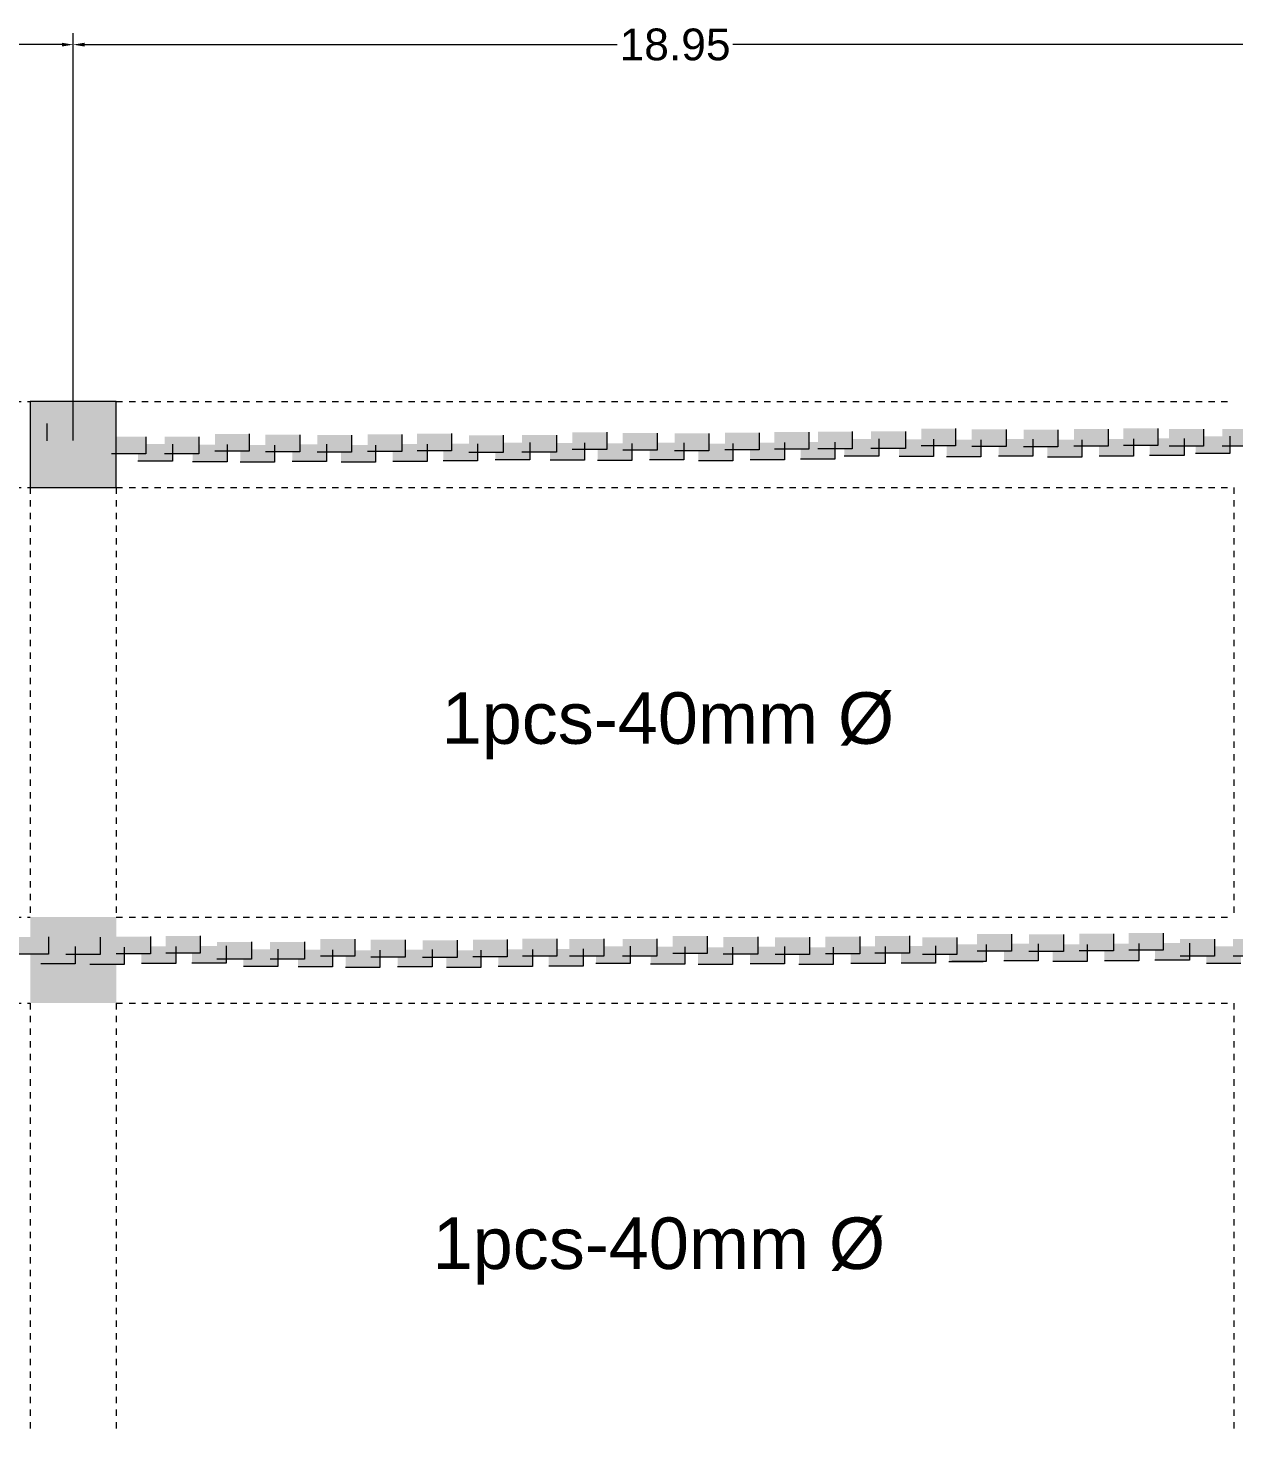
# Model space of a CAD drawing. Header units: millimetres. Extents: x 2391 to 3323, y 1596 to 2537.
# Drawn here: x 2796.75 to 2815.74, y 1892.88 to 1915.01 of the extents above; entities that cross this region are included whole.
import ezdxf

# ---------------------------------------------------------------- set-up
doc = ezdxf.new("R2010")
doc.units = ezdxf.units.MM
doc.linetypes.add('HIDDEN4', pattern=[0.09375, 0.0625, -0.03125])
doc.layers.add('columns', color=250, linetype='Continuous')
doc.layers.add('dimensions', color=203, linetype='Continuous')
doc.layers.add('PROPERTY LINES', color=140, linetype='HIDDEN4', lineweight=5)
doc.styles.get("Standard").update_dxf_attribs({"font": 'arial.ttf'})

msp = doc.modelspace()

# ---------------------------------------------------------------- hatches: boundary and pattern name
at = {"layer": 'columns', "linetype": 'ByBlock', "lineweight": 13}
h = msp.add_hatch(color=256, dxfattribs=at)
h.dxf.hatch_style = 1
h.paths.add_polyline_path([(2796.788, 1909.126), (2796.788, 1907.772), (2798.142, 1907.772), (2798.142, 1909.126)])
h = msp.add_hatch(color=256, dxfattribs=at)
h.dxf.hatch_style = 1
h.paths.add_polyline_path([(2798.142, 1901.004), (2796.788, 1901.004), (2796.788, 1899.65), (2798.142, 1899.65)])
at = {"layer": 'dimensions', "lineweight": 13, "ltscale": 0.25, "true_color": 0x000000}
h = msp.add_hatch(color=18, dxfattribs=at)
h.dxf.hatch_style = 1
h.paths.add_polyline_path([(2798.067, 1908.3), (2798.067, 1908.57), (2798.608, 1908.57), (2798.608, 1908.3)])
h = msp.add_hatch(color=18, dxfattribs=at)
h.dxf.hatch_style = 1
h.paths.add_polyline_path([(2798.903, 1908.3), (2798.903, 1908.571), (2799.444, 1908.571), (2799.444, 1908.3)])
h = msp.add_hatch(color=18, dxfattribs=at)
h.dxf.hatch_style = 1
h.paths.add_polyline_path([(2799.695, 1908.344), (2799.695, 1908.615), (2800.236, 1908.615), (2800.236, 1908.344)])
h = msp.add_hatch(color=18, dxfattribs=at)
h.dxf.hatch_style = 1
h.paths.add_polyline_path([(2800.49, 1908.332), (2800.49, 1908.603), (2801.031, 1908.603), (2801.031, 1908.332)])
h = msp.add_hatch(color=18, dxfattribs=at)
h.dxf.hatch_style = 1
h.paths.add_polyline_path([(2801.306, 1908.327), (2801.306, 1908.597), (2801.847, 1908.597), (2801.847, 1908.327)])
h = msp.add_hatch(color=18, dxfattribs=at)
h.dxf.hatch_style = 1
h.paths.add_polyline_path([(2802.098, 1908.337), (2802.098, 1908.608), (2802.639, 1908.608), (2802.639, 1908.337)])
h = msp.add_hatch(color=18, dxfattribs=at)
h.dxf.hatch_style = 1
h.paths.add_polyline_path([(2802.878, 1908.348), (2802.878, 1908.619), (2803.42, 1908.619), (2803.42, 1908.348)])
h = msp.add_hatch(color=18, dxfattribs=at)
h.dxf.hatch_style = 1
h.paths.add_polyline_path([(2803.694, 1908.324), (2803.694, 1908.595), (2804.236, 1908.595), (2804.236, 1908.324)])
h = msp.add_hatch(color=18, dxfattribs=at)
h.dxf.hatch_style = 1
h.paths.add_polyline_path([(2804.53, 1908.325), (2804.53, 1908.596), (2805.072, 1908.596), (2805.072, 1908.325)])
h = msp.add_hatch(color=18, dxfattribs=at)
h.dxf.hatch_style = 1
h.paths.add_polyline_path([(2805.322, 1908.369), (2805.322, 1908.64), (2805.864, 1908.64), (2805.864, 1908.369)])
h = msp.add_hatch(color=18, dxfattribs=at)
h.dxf.hatch_style = 1
h.paths.add_polyline_path([(2806.117, 1908.357), (2806.117, 1908.628), (2806.658, 1908.628), (2806.658, 1908.357)])
h = msp.add_hatch(color=18, dxfattribs=at)
h.dxf.hatch_style = 1
h.paths.add_polyline_path([(2806.933, 1908.351), (2806.933, 1908.622), (2807.474, 1908.622), (2807.474, 1908.351)])
h = msp.add_hatch(color=18, dxfattribs=at)
h.dxf.hatch_style = 1
h.paths.add_polyline_path([(2807.725, 1908.362), (2807.725, 1908.633), (2808.267, 1908.633), (2808.267, 1908.362)])
h = msp.add_hatch(color=18, dxfattribs=at)
h.dxf.hatch_style = 1
h.paths.add_polyline_path([(2808.506, 1908.373), (2808.506, 1908.644), (2809.047, 1908.644), (2809.047, 1908.373)])
h = msp.add_hatch(color=18, dxfattribs=at)
h.dxf.hatch_style = 1
h.paths.add_polyline_path([(2809.19, 1908.382), (2809.19, 1908.653), (2809.732, 1908.653), (2809.732, 1908.382)])
h = msp.add_hatch(color=18, dxfattribs=at)
h.dxf.hatch_style = 1
h.paths.add_polyline_path([(2810.026, 1908.383), (2810.026, 1908.654), (2810.568, 1908.654), (2810.568, 1908.383)])
h = msp.add_hatch(color=18, dxfattribs=at)
h.dxf.hatch_style = 1
h.paths.add_polyline_path([(2810.818, 1908.427), (2810.818, 1908.698), (2811.359, 1908.698), (2811.359, 1908.427)])
h = msp.add_hatch(color=18, dxfattribs=at)
h.dxf.hatch_style = 1
h.paths.add_polyline_path([(2811.613, 1908.415), (2811.613, 1908.686), (2812.154, 1908.686), (2812.154, 1908.415)])
h = msp.add_hatch(color=18, dxfattribs=at)
h.dxf.hatch_style = 1
h.paths.add_polyline_path([(2812.429, 1908.409), (2812.429, 1908.68), (2812.97, 1908.68), (2812.97, 1908.409)])
h = msp.add_hatch(color=18, dxfattribs=at)
h.dxf.hatch_style = 1
h.paths.add_polyline_path([(2813.221, 1908.42), (2813.221, 1908.691), (2813.763, 1908.691), (2813.763, 1908.42)])
h = msp.add_hatch(color=18, dxfattribs=at)
h.dxf.hatch_style = 1
h.paths.add_polyline_path([(2814.001, 1908.431), (2814.001, 1908.702), (2814.543, 1908.702), (2814.543, 1908.431)])
h = msp.add_hatch(color=18, dxfattribs=at)
h.dxf.hatch_style = 1
h.paths.add_polyline_path([(2814.414, 1908.273), (2814.414, 1908.544), (2814.955, 1908.544), (2814.955, 1908.273)])
h = msp.add_hatch(color=18, dxfattribs=at)
h.dxf.hatch_style = 1
h.paths.add_polyline_path([(2814.72, 1908.422), (2814.72, 1908.692), (2815.262, 1908.692), (2815.262, 1908.422)])
h = msp.add_hatch(color=18, dxfattribs=at)
h.dxf.hatch_style = 1
h.paths.add_polyline_path([(2815.137, 1908.306), (2815.137, 1908.577), (2815.678, 1908.577), (2815.678, 1908.306)])
h = msp.add_hatch(color=18, dxfattribs=at)
h.dxf.hatch_style = 1
h.paths.add_polyline_path([(2815.556, 1908.422), (2815.556, 1908.693), (2816.098, 1908.693), (2816.098, 1908.422)])
h = msp.add_hatch(color=18, dxfattribs=at)
h.dxf.hatch_style = 1
h.paths.add_polyline_path([(2798.483, 1908.184), (2798.483, 1908.455), (2799.025, 1908.455), (2799.025, 1908.184)])
h = msp.add_hatch(color=18, dxfattribs=at)
h.dxf.hatch_style = 1
h.paths.add_polyline_path([(2799.344, 1908.177), (2799.344, 1908.447), (2799.886, 1908.447), (2799.886, 1908.177)])
h = msp.add_hatch(color=18, dxfattribs=at)
h.dxf.hatch_style = 1
h.paths.add_polyline_path([(2800.093, 1908.169), (2800.093, 1908.44), (2800.634, 1908.44), (2800.634, 1908.169)])
h = msp.add_hatch(color=18, dxfattribs=at)
h.dxf.hatch_style = 1
h.paths.add_polyline_path([(2800.912, 1908.18), (2800.912, 1908.451), (2801.454, 1908.451), (2801.454, 1908.18)])
h = msp.add_hatch(color=18, dxfattribs=at)
h.dxf.hatch_style = 1
h.paths.add_polyline_path([(2801.681, 1908.168), (2801.681, 1908.439), (2802.223, 1908.439), (2802.223, 1908.168)])
h = msp.add_hatch(color=18, dxfattribs=at)
h.dxf.hatch_style = 1
h.paths.add_polyline_path([(2802.495, 1908.183), (2802.495, 1908.454), (2803.037, 1908.454), (2803.037, 1908.183)])
h = msp.add_hatch(color=18, dxfattribs=at)
h.dxf.hatch_style = 1
h.paths.add_polyline_path([(2803.291, 1908.19), (2803.291, 1908.461), (2803.832, 1908.461), (2803.832, 1908.19)])
h = msp.add_hatch(color=18, dxfattribs=at)
h.dxf.hatch_style = 1
h.paths.add_polyline_path([(2804.11, 1908.209), (2804.11, 1908.479), (2804.652, 1908.479), (2804.652, 1908.209)])
h = msp.add_hatch(color=18, dxfattribs=at)
h.dxf.hatch_style = 1
h.paths.add_polyline_path([(2804.972, 1908.201), (2804.972, 1908.472), (2805.513, 1908.472), (2805.513, 1908.201)])
h = msp.add_hatch(color=18, dxfattribs=at)
h.dxf.hatch_style = 1
h.paths.add_polyline_path([(2805.72, 1908.194), (2805.72, 1908.465), (2806.261, 1908.465), (2806.261, 1908.194)])
h = msp.add_hatch(color=18, dxfattribs=at)
h.dxf.hatch_style = 1
h.paths.add_polyline_path([(2806.54, 1908.205), (2806.54, 1908.475), (2807.081, 1908.475), (2807.081, 1908.205)])
h = msp.add_hatch(color=18, dxfattribs=at)
h.dxf.hatch_style = 1
h.paths.add_polyline_path([(2807.309, 1908.193), (2807.309, 1908.464), (2807.85, 1908.464), (2807.85, 1908.193)])
h = msp.add_hatch(color=18, dxfattribs=at)
h.dxf.hatch_style = 1
h.paths.add_polyline_path([(2808.123, 1908.208), (2808.123, 1908.479), (2808.664, 1908.479), (2808.664, 1908.208)])
h = msp.add_hatch(color=18, dxfattribs=at)
h.dxf.hatch_style = 1
h.paths.add_polyline_path([(2808.918, 1908.215), (2808.918, 1908.486), (2809.459, 1908.486), (2809.459, 1908.215)])
h = msp.add_hatch(color=18, dxfattribs=at)
h.dxf.hatch_style = 1
h.paths.add_polyline_path([(2809.606, 1908.267), (2809.606, 1908.537), (2810.148, 1908.537), (2810.148, 1908.267)])
h = msp.add_hatch(color=18, dxfattribs=at)
h.dxf.hatch_style = 1
h.paths.add_polyline_path([(2810.468, 1908.259), (2810.468, 1908.53), (2811.009, 1908.53), (2811.009, 1908.259)])
h = msp.add_hatch(color=18, dxfattribs=at)
h.dxf.hatch_style = 1
h.paths.add_polyline_path([(2811.216, 1908.252), (2811.216, 1908.523), (2811.757, 1908.523), (2811.757, 1908.252)])
h = msp.add_hatch(color=18, dxfattribs=at)
h.dxf.hatch_style = 1
h.paths.add_polyline_path([(2812.035, 1908.263), (2812.035, 1908.534), (2812.577, 1908.534), (2812.577, 1908.263)])
h = msp.add_hatch(color=18, dxfattribs=at)
h.dxf.hatch_style = 1
h.paths.add_polyline_path([(2812.804, 1908.251), (2812.804, 1908.522), (2813.346, 1908.522), (2813.346, 1908.251)])
h = msp.add_hatch(color=18, dxfattribs=at)
h.dxf.hatch_style = 1
h.paths.add_polyline_path([(2813.619, 1908.266), (2813.619, 1908.537), (2814.16, 1908.537), (2814.16, 1908.266)])
h = msp.add_hatch(color=18, dxfattribs=at)
h.dxf.hatch_style = 1
h.paths.add_polyline_path([(2796.531, 1900.422), (2796.531, 1900.693), (2797.073, 1900.693), (2797.073, 1900.422)])
h = msp.add_hatch(color=18, dxfattribs=at)
h.dxf.hatch_style = 1
h.paths.add_polyline_path([(2797.347, 1900.416), (2797.347, 1900.687), (2797.889, 1900.687), (2797.889, 1900.416)])
h = msp.add_hatch(color=18, dxfattribs=at)
h.dxf.hatch_style = 1
h.paths.add_polyline_path([(2798.139, 1900.427), (2798.139, 1900.698), (2798.681, 1900.698), (2798.681, 1900.427)])
h = msp.add_hatch(color=18, dxfattribs=at)
h.dxf.hatch_style = 1
h.paths.add_polyline_path([(2798.92, 1900.438), (2798.92, 1900.709), (2799.461, 1900.709), (2799.461, 1900.438)])
h = msp.add_hatch(color=18, dxfattribs=at)
h.dxf.hatch_style = 1
h.paths.add_polyline_path([(2799.727, 1900.343), (2799.727, 1900.614), (2800.269, 1900.614), (2800.269, 1900.343)])
h = msp.add_hatch(color=18, dxfattribs=at)
h.dxf.hatch_style = 1
h.paths.add_polyline_path([(2800.563, 1900.344), (2800.563, 1900.615), (2801.104, 1900.615), (2801.104, 1900.344)])
h = msp.add_hatch(color=18, dxfattribs=at)
h.dxf.hatch_style = 1
h.paths.add_polyline_path([(2801.355, 1900.388), (2801.355, 1900.658), (2801.896, 1900.658), (2801.896, 1900.388)])
h = msp.add_hatch(color=18, dxfattribs=at)
h.dxf.hatch_style = 1
h.paths.add_polyline_path([(2802.15, 1900.376), (2802.15, 1900.647), (2802.691, 1900.647), (2802.691, 1900.376)])
h = msp.add_hatch(color=18, dxfattribs=at)
h.dxf.hatch_style = 1
h.paths.add_polyline_path([(2802.966, 1900.37), (2802.966, 1900.641), (2803.507, 1900.641), (2803.507, 1900.37)])
h = msp.add_hatch(color=18, dxfattribs=at)
h.dxf.hatch_style = 1
h.paths.add_polyline_path([(2803.758, 1900.381), (2803.758, 1900.652), (2804.299, 1900.652), (2804.299, 1900.381)])
h = msp.add_hatch(color=18, dxfattribs=at)
h.dxf.hatch_style = 1
h.paths.add_polyline_path([(2804.538, 1900.392), (2804.538, 1900.663), (2805.08, 1900.663), (2805.08, 1900.392)])
h = msp.add_hatch(color=18, dxfattribs=at)
h.dxf.hatch_style = 1
h.paths.add_polyline_path([(2805.278, 1900.389), (2805.278, 1900.66), (2805.819, 1900.66), (2805.819, 1900.389)])
h = msp.add_hatch(color=18, dxfattribs=at)
h.dxf.hatch_style = 1
h.paths.add_polyline_path([(2806.114, 1900.39), (2806.114, 1900.661), (2806.655, 1900.661), (2806.655, 1900.39)])
h = msp.add_hatch(color=18, dxfattribs=at)
h.dxf.hatch_style = 1
h.paths.add_polyline_path([(2806.905, 1900.434), (2806.905, 1900.705), (2807.447, 1900.705), (2807.447, 1900.434)])
h = msp.add_hatch(color=18, dxfattribs=at)
h.dxf.hatch_style = 1
h.paths.add_polyline_path([(2807.7, 1900.422), (2807.7, 1900.693), (2808.242, 1900.693), (2808.242, 1900.422)])
h = msp.add_hatch(color=18, dxfattribs=at)
h.dxf.hatch_style = 1
h.paths.add_polyline_path([(2808.516, 1900.416), (2808.516, 1900.687), (2809.058, 1900.687), (2809.058, 1900.416)])
h = msp.add_hatch(color=18, dxfattribs=at)
h.dxf.hatch_style = 1
h.paths.add_polyline_path([(2809.309, 1900.427), (2809.309, 1900.698), (2809.85, 1900.698), (2809.85, 1900.427)])
h = msp.add_hatch(color=18, dxfattribs=at)
h.dxf.hatch_style = 1
h.paths.add_polyline_path([(2810.089, 1900.438), (2810.089, 1900.709), (2810.63, 1900.709), (2810.63, 1900.438)])
h = msp.add_hatch(color=18, dxfattribs=at)
h.dxf.hatch_style = 1
h.paths.add_polyline_path([(2810.836, 1900.416), (2810.836, 1900.686), (2811.377, 1900.686), (2811.377, 1900.416)])
h = msp.add_hatch(color=18, dxfattribs=at)
h.dxf.hatch_style = 1
h.paths.add_polyline_path([(2811.697, 1900.468), (2811.697, 1900.738), (2812.239, 1900.738), (2812.239, 1900.468)])
h = msp.add_hatch(color=18, dxfattribs=at)
h.dxf.hatch_style = 1
h.paths.add_polyline_path([(2812.12, 1900.315), (2812.12, 1900.586), (2812.661, 1900.586), (2812.661, 1900.315)])
h = msp.add_hatch(color=18, dxfattribs=at)
h.dxf.hatch_style = 1
h.paths.add_polyline_path([(2812.513, 1900.462), (2812.513, 1900.733), (2813.055, 1900.733), (2813.055, 1900.462)])
h = msp.add_hatch(color=18, dxfattribs=at)
h.dxf.hatch_style = 1
h.paths.add_polyline_path([(2813.305, 1900.473), (2813.305, 1900.743), (2813.847, 1900.743), (2813.847, 1900.473)])
h = msp.add_hatch(color=18, dxfattribs=at)
h.dxf.hatch_style = 1
h.paths.add_polyline_path([(2813.703, 1900.318), (2813.703, 1900.589), (2814.245, 1900.589), (2814.245, 1900.318)])
h = msp.add_hatch(color=18, dxfattribs=at)
h.dxf.hatch_style = 1
h.paths.add_polyline_path([(2814.086, 1900.484), (2814.086, 1900.754), (2814.627, 1900.754), (2814.627, 1900.484)])
h = msp.add_hatch(color=18, dxfattribs=at)
h.dxf.hatch_style = 1
h.paths.add_polyline_path([(2814.498, 1900.326), (2814.498, 1900.596), (2815.04, 1900.596), (2815.04, 1900.326)])
h = msp.add_hatch(color=18, dxfattribs=at)
h.dxf.hatch_style = 1
h.paths.add_polyline_path([(2814.893, 1900.388), (2814.893, 1900.659), (2815.435, 1900.659), (2815.435, 1900.388)])
h = msp.add_hatch(color=18, dxfattribs=at)
h.dxf.hatch_style = 1
h.paths.add_polyline_path([(2815.729, 1900.389), (2815.729, 1900.66), (2816.271, 1900.66), (2816.271, 1900.389)])
h = msp.add_hatch(color=18, dxfattribs=at)
h.dxf.hatch_style = 1
h.paths.add_polyline_path([(2796.954, 1900.27), (2796.954, 1900.54), (2797.495, 1900.54), (2797.495, 1900.27)])
h = msp.add_hatch(color=18, dxfattribs=at)
h.dxf.hatch_style = 1
h.paths.add_polyline_path([(2797.723, 1900.258), (2797.723, 1900.529), (2798.264, 1900.529), (2798.264, 1900.258)])
h = msp.add_hatch(color=18, dxfattribs=at)
h.dxf.hatch_style = 1
h.paths.add_polyline_path([(2798.537, 1900.273), (2798.537, 1900.543), (2799.078, 1900.543), (2799.078, 1900.273)])
h = msp.add_hatch(color=18, dxfattribs=at)
h.dxf.hatch_style = 1
h.paths.add_polyline_path([(2799.332, 1900.28), (2799.332, 1900.551), (2799.874, 1900.551), (2799.874, 1900.28)])
h = msp.add_hatch(color=18, dxfattribs=at)
h.dxf.hatch_style = 1
h.paths.add_polyline_path([(2800.143, 1900.227), (2800.143, 1900.498), (2800.685, 1900.498), (2800.685, 1900.227)])
h = msp.add_hatch(color=18, dxfattribs=at)
h.dxf.hatch_style = 1
h.paths.add_polyline_path([(2801.005, 1900.22), (2801.005, 1900.491), (2801.546, 1900.491), (2801.546, 1900.22)])
h = msp.add_hatch(color=18, dxfattribs=at)
h.dxf.hatch_style = 1
h.paths.add_polyline_path([(2801.753, 1900.213), (2801.753, 1900.483), (2802.294, 1900.483), (2802.294, 1900.213)])
h = msp.add_hatch(color=18, dxfattribs=at)
h.dxf.hatch_style = 1
h.paths.add_polyline_path([(2802.572, 1900.223), (2802.572, 1900.494), (2803.114, 1900.494), (2803.114, 1900.223)])
h = msp.add_hatch(color=18, dxfattribs=at)
h.dxf.hatch_style = 1
h.paths.add_polyline_path([(2803.341, 1900.212), (2803.341, 1900.482), (2803.883, 1900.482), (2803.883, 1900.212)])
h = msp.add_hatch(color=18, dxfattribs=at)
h.dxf.hatch_style = 1
h.paths.add_polyline_path([(2804.156, 1900.226), (2804.156, 1900.497), (2804.697, 1900.497), (2804.697, 1900.226)])
h = msp.add_hatch(color=18, dxfattribs=at)
h.dxf.hatch_style = 1
h.paths.add_polyline_path([(2804.951, 1900.234), (2804.951, 1900.505), (2805.492, 1900.505), (2805.492, 1900.234)])
h = msp.add_hatch(color=18, dxfattribs=at)
h.dxf.hatch_style = 1
h.paths.add_polyline_path([(2805.694, 1900.274), (2805.694, 1900.545), (2806.235, 1900.545), (2806.235, 1900.274)])
h = msp.add_hatch(color=18, dxfattribs=at)
h.dxf.hatch_style = 1
h.paths.add_polyline_path([(2806.555, 1900.266), (2806.555, 1900.537), (2807.097, 1900.537), (2807.097, 1900.266)])
h = msp.add_hatch(color=18, dxfattribs=at)
h.dxf.hatch_style = 1
h.paths.add_polyline_path([(2807.303, 1900.259), (2807.303, 1900.53), (2807.845, 1900.53), (2807.845, 1900.259)])
h = msp.add_hatch(color=18, dxfattribs=at)
h.dxf.hatch_style = 1
h.paths.add_polyline_path([(2808.123, 1900.27), (2808.123, 1900.541), (2808.664, 1900.541), (2808.664, 1900.27)])
h = msp.add_hatch(color=18, dxfattribs=at)
h.dxf.hatch_style = 1
h.paths.add_polyline_path([(2808.892, 1900.258), (2808.892, 1900.529), (2809.433, 1900.529), (2809.433, 1900.258)])
h = msp.add_hatch(color=18, dxfattribs=at)
h.dxf.hatch_style = 1
h.paths.add_polyline_path([(2809.706, 1900.273), (2809.706, 1900.544), (2810.248, 1900.544), (2810.248, 1900.273)])
h = msp.add_hatch(color=18, dxfattribs=at)
h.dxf.hatch_style = 1
h.paths.add_polyline_path([(2810.501, 1900.28), (2810.501, 1900.551), (2811.043, 1900.551), (2811.043, 1900.28)])
h = msp.add_hatch(color=18, dxfattribs=at)
h.dxf.hatch_style = 1
h.paths.add_polyline_path([(2811.252, 1900.3), (2811.252, 1900.571), (2811.793, 1900.571), (2811.793, 1900.3)])
h = msp.add_hatch(color=18, dxfattribs=at)
h.dxf.hatch_style = 1
h.paths.add_polyline_path([(2811.3, 1900.305), (2811.3, 1900.575), (2811.842, 1900.575), (2811.842, 1900.305)])
h = msp.add_hatch(color=18, dxfattribs=at)
h.dxf.hatch_style = 1
h.paths.add_polyline_path([(2812.889, 1900.304), (2812.889, 1900.574), (2813.43, 1900.574), (2813.43, 1900.304)])
h = msp.add_hatch(color=18, dxfattribs=at)
h.dxf.hatch_style = 1
h.paths.add_polyline_path([(2815.309, 1900.273), (2815.309, 1900.544), (2815.851, 1900.544), (2815.851, 1900.273)])

# ---------------------------------------------------------------- linework, layer by layer
at = {"layer": 'columns', "linetype": 'ByBlock', "lineweight": 13}
for p, q in [((2798.142, 1909.126), (2796.788, 1909.126)), ((2796.788, 1909.126), (2796.788, 1907.772)), ((2798.142, 1909.126), (2796.788, 1909.126)), ((2796.788, 1909.126), (2796.788, 1907.772)), ((2798.142, 1907.772), (2798.142, 1909.126)), ((2798.142, 1907.772), (2798.142, 1909.126)), ((2796.788, 1907.772), (2798.142, 1907.772)), ((2796.788, 1907.772), (2798.142, 1907.772))]:
    msp.add_line(p, q, dxfattribs=at)
at = {"layer": 'dimensions', "linetype": 'ByBlock', "lineweight": 13}
for p, q in [((2797.285, 1914.746), (2789.575, 1914.746)), ((2797.465, 1908.512), (2797.465, 1914.926)), ((2797.465, 1908.512), (2797.465, 1914.926)), ((2797.645, 1914.746), (2806.029, 1914.746)), ((2816.238, 1914.746), (2807.853, 1914.746))]:
    msp.add_line(p, q, dxfattribs=at)
at = {"layer": 'dimensions', "color": 18, "lineweight": 13, "ltscale": 0.25, "true_color": 0x000000}
for p, q in [((2797.048, 1908.777), (2797.048, 1908.507)), ((2798.608, 1908.57), (2798.608, 1908.3)), ((2799.444, 1908.571), (2799.444, 1908.3)), ((2800.236, 1908.615), (2800.236, 1908.344)), ((2801.031, 1908.603), (2801.031, 1908.332)), ((2801.847, 1908.597), (2801.847, 1908.327)), ((2802.639, 1908.608), (2802.639, 1908.337)), ((2803.42, 1908.619), (2803.42, 1908.348)), ((2804.236, 1908.595), (2804.236, 1908.324)), ((2805.072, 1908.596), (2805.072, 1908.325)), ((2805.864, 1908.64), (2805.864, 1908.369)), ((2806.658, 1908.628), (2806.658, 1908.357)), ((2807.474, 1908.622), (2807.474, 1908.351)), ((2808.267, 1908.633), (2808.267, 1908.362)), ((2809.047, 1908.644), (2809.047, 1908.373)), ((2809.732, 1908.653), (2809.732, 1908.382)), ((2810.568, 1908.654), (2810.568, 1908.383)), ((2811.359, 1908.698), (2811.359, 1908.427)), ((2812.154, 1908.686), (2812.154, 1908.415)), ((2812.97, 1908.68), (2812.97, 1908.409)), ((2813.763, 1908.691), (2813.763, 1908.42)), ((2814.543, 1908.702), (2814.543, 1908.431)), ((2814.955, 1908.544), (2814.955, 1908.273)), ((2815.262, 1908.692), (2815.262, 1908.422)), ((2815.678, 1908.577), (2815.678, 1908.306)), ((2799.025, 1908.455), (2799.025, 1908.184)), ((2800.236, 1908.344), (2799.695, 1908.344)), ((2799.886, 1908.447), (2799.886, 1908.177)), ((2801.031, 1908.332), (2800.49, 1908.332)), ((2800.634, 1908.44), (2800.634, 1908.169)), ((2801.847, 1908.327), (2801.306, 1908.327)), ((2801.454, 1908.451), (2801.454, 1908.18)), ((2802.639, 1908.337), (2802.098, 1908.337)), ((2802.223, 1908.439), (2802.223, 1908.168)), ((2803.42, 1908.348), (2802.878, 1908.348)), ((2803.037, 1908.454), (2803.037, 1908.183)), ((2804.236, 1908.324), (2803.694, 1908.324)), ((2803.832, 1908.461), (2803.832, 1908.19)), ((2805.072, 1908.325), (2804.53, 1908.325)), ((2804.652, 1908.479), (2804.652, 1908.209)), ((2805.864, 1908.369), (2805.322, 1908.369)), ((2805.513, 1908.472), (2805.513, 1908.201)), ((2806.658, 1908.357), (2806.117, 1908.357)), ((2806.261, 1908.465), (2806.261, 1908.194)), ((2807.474, 1908.351), (2806.933, 1908.351)), ((2807.081, 1908.475), (2807.081, 1908.205)), ((2808.267, 1908.362), (2807.725, 1908.362)), ((2807.85, 1908.464), (2807.85, 1908.193)), ((2809.047, 1908.373), (2808.506, 1908.373)), ((2808.664, 1908.479), (2808.664, 1908.208)), ((2809.732, 1908.382), (2809.19, 1908.382)), ((2809.459, 1908.486), (2809.459, 1908.215)), ((2810.568, 1908.383), (2810.026, 1908.383)), ((2810.148, 1908.537), (2810.148, 1908.267)), ((2811.359, 1908.427), (2810.818, 1908.427)), ((2811.009, 1908.53), (2811.009, 1908.259)), ((2812.154, 1908.415), (2811.613, 1908.415)), ((2811.757, 1908.523), (2811.757, 1908.252)), ((2812.97, 1908.409), (2812.429, 1908.409)), ((2812.577, 1908.534), (2812.577, 1908.263)), ((2813.763, 1908.42), (2813.221, 1908.42)), ((2813.346, 1908.522), (2813.346, 1908.251)), ((2814.543, 1908.431), (2814.001, 1908.431)), ((2814.16, 1908.537), (2814.16, 1908.266)), ((2815.262, 1908.422), (2814.72, 1908.422)), ((2816.098, 1908.422), (2815.556, 1908.422)), ((2798.608, 1908.3), (2798.067, 1908.3)), ((2799.025, 1908.184), (2798.483, 1908.184)), ((2799.444, 1908.3), (2798.903, 1908.3)), ((2799.886, 1908.177), (2799.344, 1908.177)), ((2800.634, 1908.169), (2800.093, 1908.169)), ((2801.454, 1908.18), (2800.912, 1908.18)), ((2802.223, 1908.168), (2801.681, 1908.168)), ((2803.037, 1908.183), (2802.495, 1908.183)), ((2803.832, 1908.19), (2803.291, 1908.19)), ((2804.652, 1908.209), (2804.11, 1908.209)), ((2805.513, 1908.201), (2804.972, 1908.201)), ((2806.261, 1908.194), (2805.72, 1908.194)), ((2807.081, 1908.205), (2806.54, 1908.205)), ((2807.85, 1908.193), (2807.309, 1908.193)), ((2808.664, 1908.208), (2808.123, 1908.208)), ((2809.459, 1908.215), (2808.918, 1908.215)), ((2810.148, 1908.267), (2809.606, 1908.267)), ((2811.009, 1908.259), (2810.468, 1908.259)), ((2811.757, 1908.252), (2811.216, 1908.252)), ((2812.577, 1908.263), (2812.035, 1908.263)), ((2813.346, 1908.251), (2812.804, 1908.251)), ((2814.16, 1908.266), (2813.619, 1908.266)), ((2814.955, 1908.273), (2814.414, 1908.273)), ((2815.678, 1908.306), (2815.137, 1908.306)), ((2797.073, 1900.693), (2797.073, 1900.422)), ((2797.889, 1900.687), (2797.889, 1900.416)), ((2798.681, 1900.698), (2798.681, 1900.427)), ((2799.461, 1900.709), (2799.461, 1900.438)), ((2800.269, 1900.614), (2800.269, 1900.343)), ((2801.104, 1900.615), (2801.104, 1900.344)), ((2801.896, 1900.658), (2801.896, 1900.388)), ((2802.691, 1900.647), (2802.691, 1900.376)), ((2803.507, 1900.641), (2803.507, 1900.37)), ((2804.299, 1900.652), (2804.299, 1900.381)), ((2805.08, 1900.663), (2805.08, 1900.392)), ((2805.819, 1900.66), (2805.819, 1900.389)), ((2806.655, 1900.661), (2806.655, 1900.39)), ((2807.447, 1900.705), (2807.447, 1900.434)), ((2808.242, 1900.693), (2808.242, 1900.422)), ((2809.058, 1900.687), (2809.058, 1900.416)), ((2809.85, 1900.698), (2809.85, 1900.427)), ((2810.63, 1900.709), (2810.63, 1900.438)), ((2811.377, 1900.686), (2811.377, 1900.416)), ((2812.239, 1900.738), (2812.239, 1900.468)), ((2812.661, 1900.586), (2812.661, 1900.315)), ((2813.055, 1900.733), (2813.055, 1900.462)), ((2813.847, 1900.743), (2813.847, 1900.473)), ((2814.245, 1900.589), (2814.245, 1900.318)), ((2814.627, 1900.754), (2814.627, 1900.484)), ((2815.04, 1900.596), (2815.04, 1900.326)), ((2815.435, 1900.659), (2815.435, 1900.388)), ((2797.073, 1900.422), (2796.531, 1900.422)), ((2797.889, 1900.416), (2797.347, 1900.416)), ((2797.495, 1900.54), (2797.495, 1900.27)), ((2798.681, 1900.427), (2798.139, 1900.427)), ((2798.264, 1900.529), (2798.264, 1900.258)), ((2799.461, 1900.438), (2798.92, 1900.438)), ((2799.078, 1900.543), (2799.078, 1900.273)), ((2799.874, 1900.551), (2799.874, 1900.28)), ((2800.685, 1900.498), (2800.685, 1900.227)), ((2801.896, 1900.388), (2801.355, 1900.388)), ((2801.546, 1900.491), (2801.546, 1900.22)), ((2802.691, 1900.376), (2802.15, 1900.376)), ((2802.294, 1900.483), (2802.294, 1900.213)), ((2803.507, 1900.37), (2802.966, 1900.37)), ((2803.114, 1900.494), (2803.114, 1900.223)), ((2804.299, 1900.381), (2803.758, 1900.381)), ((2803.883, 1900.482), (2803.883, 1900.212)), ((2805.08, 1900.392), (2804.538, 1900.392)), ((2804.697, 1900.497), (2804.697, 1900.226)), ((2805.819, 1900.389), (2805.278, 1900.389)), ((2805.492, 1900.505), (2805.492, 1900.234)), ((2806.655, 1900.39), (2806.114, 1900.39)), ((2806.235, 1900.545), (2806.235, 1900.274)), ((2807.447, 1900.434), (2806.905, 1900.434)), ((2807.097, 1900.537), (2807.097, 1900.266)), ((2808.242, 1900.422), (2807.7, 1900.422)), ((2807.845, 1900.53), (2807.845, 1900.259)), ((2809.058, 1900.416), (2808.516, 1900.416)), ((2808.664, 1900.541), (2808.664, 1900.27)), ((2809.85, 1900.427), (2809.309, 1900.427)), ((2809.433, 1900.529), (2809.433, 1900.258)), ((2810.63, 1900.438), (2810.089, 1900.438)), ((2810.248, 1900.544), (2810.248, 1900.273)), ((2811.377, 1900.416), (2810.836, 1900.416)), ((2811.043, 1900.551), (2811.043, 1900.28)), ((2812.239, 1900.468), (2811.697, 1900.468)), ((2811.842, 1900.575), (2811.842, 1900.305)), ((2813.055, 1900.462), (2812.513, 1900.462)), ((2813.847, 1900.473), (2813.305, 1900.473)), ((2813.43, 1900.574), (2813.43, 1900.304)), ((2814.627, 1900.484), (2814.086, 1900.484)), ((2815.435, 1900.388), (2814.893, 1900.388)), ((2816.271, 1900.389), (2815.729, 1900.389)), ((2797.495, 1900.27), (2796.954, 1900.27)), ((2798.264, 1900.258), (2797.723, 1900.258)), ((2799.078, 1900.273), (2798.537, 1900.273)), ((2799.874, 1900.28), (2799.332, 1900.28)), ((2800.269, 1900.343), (2799.727, 1900.343)), ((2800.685, 1900.227), (2800.143, 1900.227)), ((2801.104, 1900.344), (2800.563, 1900.344)), ((2801.546, 1900.22), (2801.005, 1900.22)), ((2802.294, 1900.213), (2801.753, 1900.213)), ((2803.114, 1900.223), (2802.572, 1900.223)), ((2803.883, 1900.212), (2803.341, 1900.212)), ((2804.697, 1900.226), (2804.156, 1900.226)), ((2805.492, 1900.234), (2804.951, 1900.234)), ((2806.235, 1900.274), (2805.694, 1900.274)), ((2807.097, 1900.266), (2806.555, 1900.266)), ((2807.845, 1900.259), (2807.303, 1900.259)), ((2808.664, 1900.27), (2808.123, 1900.27)), ((2809.433, 1900.258), (2808.892, 1900.258)), ((2810.248, 1900.273), (2809.706, 1900.273)), ((2811.043, 1900.28), (2810.501, 1900.28)), ((2811.793, 1900.3), (2811.252, 1900.3)), ((2811.842, 1900.305), (2811.3, 1900.305)), ((2812.661, 1900.315), (2812.12, 1900.315)), ((2813.43, 1900.304), (2812.889, 1900.304)), ((2814.245, 1900.318), (2813.703, 1900.318)), ((2815.04, 1900.326), (2814.498, 1900.326)), ((2815.851, 1900.273), (2815.309, 1900.273))]:
    msp.add_line(p, q, dxfattribs=at)
at = {"layer": 'dimensions', "linetype": 'ByBlock'}
for points in [[(2797.285, 1914.776), (2797.285, 1914.716), (2797.465, 1914.746)], [(2797.645, 1914.776), (2797.645, 1914.716), (2797.465, 1914.746)]]:
    msp.add_solid(points, dxfattribs=at)
at = {"layer": 'PROPERTY LINES', "lineweight": 13, "ltscale": 0.25}
for p, q in [((2780.543, 1909.126), (2796.788, 1909.126)), ((2798.142, 1909.126), (2815.741, 1909.126)), ((2780.543, 1907.772), (2796.788, 1907.772)), ((2796.788, 1907.772), (2796.788, 1901.004)), ((2798.142, 1907.772), (2815.741, 1907.772)), ((2798.142, 1907.772), (2798.142, 1901.004)), ((2815.741, 1907.772), (2815.741, 1901.004)), ((2780.543, 1901.004), (2796.788, 1901.004)), ((2798.142, 1901.004), (2815.741, 1901.004)), ((2780.543, 1899.65), (2796.788, 1899.65)), ((2796.788, 1899.65), (2796.788, 1892.881)), ((2798.142, 1899.65), (2815.741, 1899.65)), ((2798.142, 1899.65), (2798.142, 1892.881)), ((2815.741, 1899.65), (2815.741, 1892.881))]:
    msp.add_line(p, q, dxfattribs=at)

# ---------------------------------------------------------------- texts
at = {"layer": 'dimensions'}
for p in [(2803.265, 1903.734), (2803.123, 1895.462)]:
    msp.add_text('1pcs-40mm Ø', height=0.81225, dxfattribs=at).set_placement(p)
at = {"layer": 'dimensions', "linetype": 'ByBlock', "lineweight": 13, "insert": (2806.941, 1914.746), "char_height": 0.5, "attachment_point": 5}
msp.add_mtext('\\A1;18.95', dxfattribs=at)

doc.saveas('drawing.dxf')
